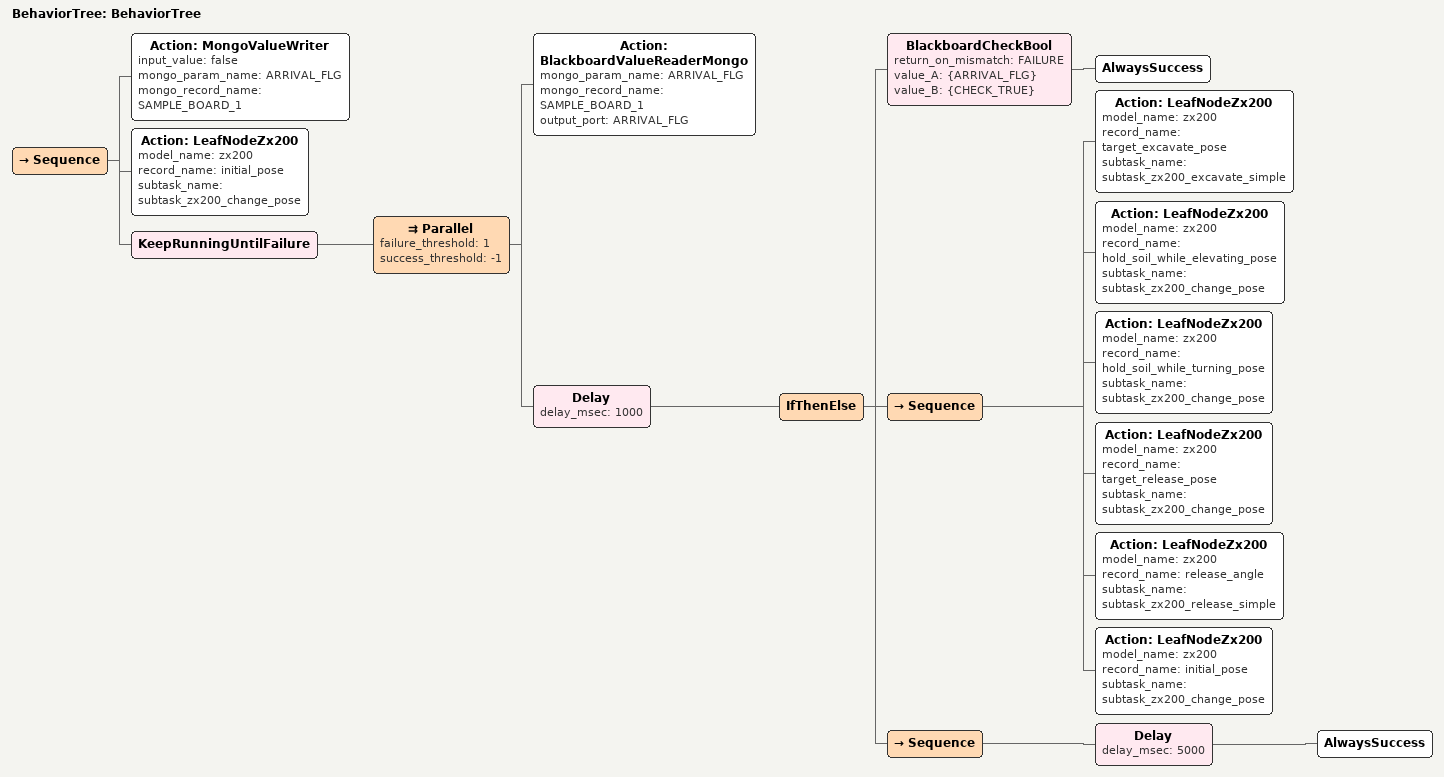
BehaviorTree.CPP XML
<?xml version="1.0"?>
<root main_tree_to_execute="BehaviorTree">
    <BehaviorTree ID="BehaviorTree">
        <Sequence>
            <Action ID="MongoValueWriter" input_value="false" mongo_param_name="ARRIVAL_FLG" mongo_record_name="SAMPLE_BOARD_1"/>
            <Action  model_name="zx200" ID="LeafNodeZx200" record_name="initial_pose" subtask_name="subtask_zx200_change_pose"/>
            <KeepRunningUntilFailure>
                <Parallel failure_threshold="1" success_threshold="-1">
                    <Action ID="BlackboardValueReaderMongo" mongo_param_name="ARRIVAL_FLG" mongo_record_name="SAMPLE_BOARD_1" output_port="ARRIVAL_FLG"/>
                    <Delay delay_msec="1000">
                        <IfThenElse>
                            <BlackboardCheckBool return_on_mismatch="FAILURE" value_A="{ARRIVAL_FLG}" value_B="{CHECK_TRUE}">
                                <AlwaysSuccess/>
                            </BlackboardCheckBool>
                            <Sequence>
                                <Action  model_name="zx200" ID="LeafNodeZx200" record_name="target_excavate_pose" subtask_name="subtask_zx200_excavate_simple"/>
                                <Action  model_name="zx200" ID="LeafNodeZx200" record_name="hold_soil_while_elevating_pose" subtask_name="subtask_zx200_change_pose"/>
                                <Action  model_name="zx200" ID="LeafNodeZx200" record_name="hold_soil_while_turning_pose" subtask_name="subtask_zx200_change_pose"/>
                                <Action  model_name="zx200" ID="LeafNodeZx200" record_name="target_release_pose" subtask_name="subtask_zx200_change_pose"/>
                                <Action  model_name="zx200" ID="LeafNodeZx200" record_name="release_angle" subtask_name="subtask_zx200_release_simple"/>
                                <Action  model_name="zx200" ID="LeafNodeZx200" record_name="initial_pose" subtask_name="subtask_zx200_change_pose"/>
                            </Sequence>
                            <Sequence>
                                <Delay delay_msec="5000">
                                    <AlwaysSuccess/>
                                </Delay>
                            </Sequence>
                        </IfThenElse>
                    </Delay>
                </Parallel>
            </KeepRunningUntilFailure>
        </Sequence>
    </BehaviorTree>
</root>
